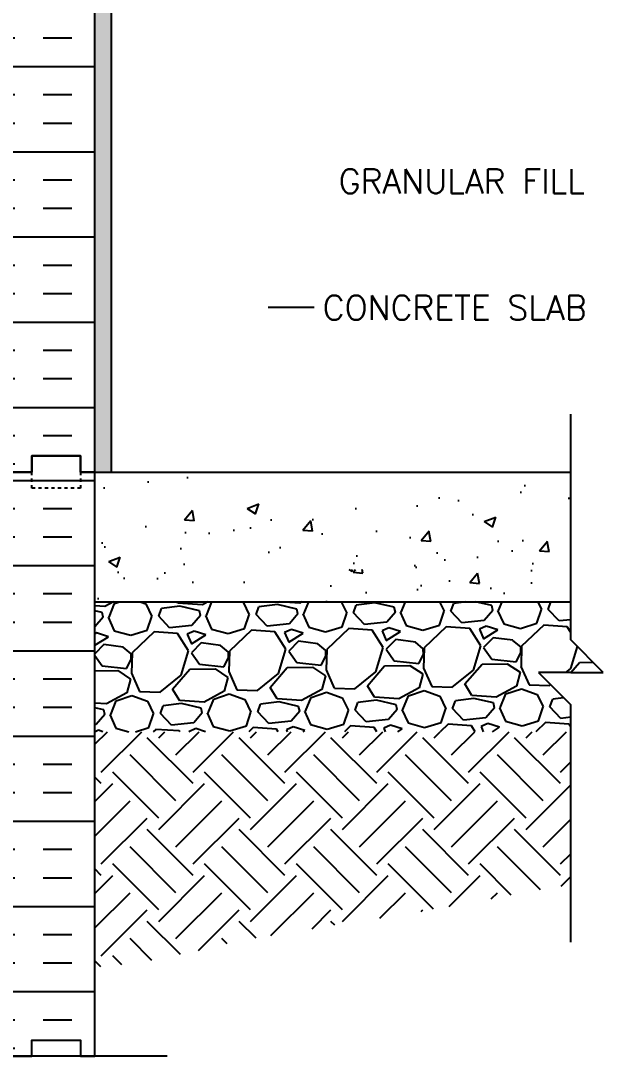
# Model space of a CAD drawing. Header units: inches. Extents: x 23 to 78, y 38.6 to 121.8.
# Drawn here: x 59.32 to 77.26, y 66.78 to 98.69 of the extents above; entities that cross this region are included whole.
import ezdxf
from ezdxf.enums import TextEntityAlignment as Align

# ---------------------------------------------------------------- set-up
doc = ezdxf.new("R2010")
doc.units = ezdxf.units.IN
doc.header["$MEASUREMENT"] = 0
doc.linetypes.add('DASHED2', pattern=[0.375, 0.25, -0.125])
for name, color, linetype in [('HATCH', 12, 'Continuous'), ('line25', 2, 'Continuous'), ('LINE50', 5, 'Continuous'), ('LINE9', 9, 'Continuous'), ('TEXT', 4, 'Continuous')]:
    doc.layers.add(name, color=color, linetype=linetype)
doc.styles.add('ROMANS', font='romans.shx', dxfattribs={"height": 1.125})
pattern_1 = [(50, (86.563, 46.899), (3.5863, -0.31376), [0.375, -4.125]), (355, (86.563, 46.899), (-0.69376, 3.76096), [0.3, -3.3]), (100.451, (86.8618, 46.873), (2.89255, 3.4472), [0.3187, -3.5057]), (46.184, (86.563, 47.899), (5.3362, -0.8276), [0.5625, -6.1875]), (96.636, (87.0076, 47.83), (4.6733, 4.8706), [0.47805, -5.25856]), (351.184, (86.563, 47.899), (4.6733, 4.8706), [0.45, -4.95]), (21, (87.063, 47.649), (2.98454, -2.0131), [0.375, -4.125]), (326, (87.063, 47.649), (1.21658, 3.62575), [0.3, -3.3]), (71.451, (87.3116, 47.4813), (4.2011, 1.61265), [0.3187, -3.5057]), (37.5, (86.5629, 46.8991), (0.0608, 1.66447), [0, -3.26, 0, -3.35, 0, -3.3125]), (7.5, (86.563, 46.8991), (1.31535, 1.97206), [0, -1.91, 0, -3.185, 0, -1.2625]), (327.5, (85.4479, 46.8991), (2.669112, -0.112774), [0, -1.25, 0, -3.9, 0, -5.175]), (317.5, (84.948, 46.899), (2.91593, 0.50052), [0, -1.625, 0, -2.59, 0, -3.675])]

msp = doc.modelspace()

# ---------------------------------------------------------------- hatches: boundary and pattern name
h = msp.add_hatch()
h.set_pattern_fill('AR-CONC', color=12, scale=0.02, style=0)
h.set_pattern_definition([(50, (-1178.038, -22.2838), (3.6436934, -0.318782), [0.381, -4.191]), (355, (-1178.038, -22.2838), (-0.704857, 3.821133), [0.3048, -3.3528]), (100.451, (-1177.7343, -22.3104), (2.93885, 3.502334), [0.3238, -3.5618]), (46.1842, (-1178.038, -21.268), (5.421581, -0.840847), [0.5715, -6.2865]), (96.6356, (-1177.586, -21.338), (4.748085, 4.948511), [0.4857, -5.3427]), (351.184, (-1178.038, -21.268), (4.748092, 4.948502), [0.4572, -5.0292]), (21, (-1177.53, -21.5218), (3.0322976, -2.0453104), [0.381, -4.191]), (326, (-1177.53, -21.5218), (1.236041, 3.683759), [0.3048, -3.3528]), (71.4514, (-1177.2773, -21.6922), (4.26833, 1.638457), [0.3238, -3.5618]), (37.5, (-1178.038, -22.2838), (0.061772, 1.6911008), [0, -3.31216, 0, -3.4036, 0, -3.3655]), (7.5, (-1178.038, -22.2838), (1.3363933, 2.0036115), [0, -1.94056, 0, -3.23596, 0, -1.2827]), (327.5, (-1179.1708, -22.2838), (2.7118119, -0.1145749), [0, -1.27, 0, -3.9624, 0, -5.2578]), (317.5, (-1179.6788, -22.2838), (2.9625836, 0.50853), [0, -1.651, 0, -2.63144, 0, -3.7338])])
h.paths.add_polyline_path([(62.937, 84.781), (62.937, 82.039), (62.937, 81.781), (76.264, 81.781), (76.264, 84.781)])
h.paths.add_polyline_path([(62.937, 84.781), (61.604, 84.781), (61.604, 81.781), (62.937, 81.781), (62.937, 82.039)])
h = msp.add_hatch()
h.set_pattern_fill('AR-CONC', color=12, scale=0.5, style=0)
h.set_pattern_definition(pattern_1)
h.paths.add_polyline_path([(62.937, 81.781), (62.937, 80.781), (76.264, 80.781), (76.264, 81.781)])
at = {"layer": 'HATCH'}
h = msp.add_hatch(dxfattribs=at)
h.set_pattern_fill('AR-SAND', color=256, scale=0.25, style=0)
h.set_pattern_definition([(37.5, (86.56292, 46.8991), (-0.0157483, 0.481706), [0, -0.38, 0, -0.425, 0, -0.40625]), (7.5, (86.5629, 46.8991), (0.442444, 0.7055365), [0, -0.205, 0, -0.3425, 0, -0.13125]), (327.5, (86.25542, 46.8991), (0.7785355, 0.0014148), [0, -0.125, 0, -0.45, 0, -0.5875]), (317.5, (86.2554, 46.8991), (0.7515317, 0.219419), [0, -0.0625, 0, -0.295, 0, -0.3375])])
h.paths.add_polyline_path([(62.104, 120.781), (61.604, 120.781), (61.604, 102.781), (61.604, 84.781), (62.104, 84.781)])
h = msp.add_hatch(dxfattribs=at)
h.set_pattern_fill('INSUL', color=256, scale=7, style=0)
h.set_pattern_definition([(180, (2985.14, -312.228), (0, 2.625), []), (180, (2985.14, -311.353), (0, 2.625), [0.875, -0.875]), (180, (2985.14, -310.478), (0, 2.625), [0.875, -0.875])])
h.paths.add_polyline_path([(61.604, 84.781), (61.166, 84.781), (61.166, 85.281), (59.666, 85.281), (59.666, 84.781), (58.979, 84.781), (58.979, 102.781), (59.666, 102.781), (59.666, 103.281), (61.166, 103.281), (61.166, 102.781), (61.604, 102.781)])
h = msp.add_hatch(dxfattribs=at)
h.set_pattern_fill('INSUL', color=256, scale=7, style=0)
h.set_pattern_definition([(180, (2985.14, -330.228), (0, 2.625), []), (180, (2985.14, -329.353), (0, 2.625), [0.875, -0.875]), (180, (2985.14, -328.478), (0, 2.625), [0.875, -0.875])])
h.paths.add_polyline_path([(61.604, 66.781), (61.166, 66.781), (61.166, 67.281), (59.666, 67.281), (59.666, 66.781), (58.979, 66.781), (58.979, 84.781), (59.666, 84.781), (59.666, 85.281), (61.166, 85.281), (61.166, 84.781), (61.604, 84.781)])
h = msp.add_hatch(dxfattribs=at)
h.set_pattern_fill('AR-CONC', color=256, scale=0.5, style=0)
h.set_pattern_definition(pattern_1)
h.paths.add_polyline_path([(62.937, 81.781), (61.604, 81.781), (61.604, 80.781), (62.937, 80.781)])

# ---------------------------------------------------------------- linework, layer by layer
for p, q in [((62.18, 80.781), (61.917, 80.638)), ((62.042, 80.31), (62.215, 80.733)), ((62.215, 80.733), (62.361, 80.781)), ((63.001, 80.781), (63.175, 80.72)), ((63.175, 80.72), (63.362, 80.333)), ((64.166, 80.737), (64.138, 80.781)), ((64.916, 80.69), (64.165, 80.737)), ((65.084, 80.781), (64.916, 80.69)), ((65.042, 80.362), (65.213, 80.781)), ((66.148, 80.781), (66.175, 80.772)), ((66.175, 80.772), (66.362, 80.385)), ((67.916, 80.743), (67.296, 80.781)), ((67.987, 80.781), (67.916, 80.742)), ((68.041, 80.415), (68.191, 80.781)), ((69.195, 80.781), (69.361, 80.438)), ((70.226, 80.753), (69.657, 80.683)), ((70.828, 80.613), (70.226, 80.753)), ((71.041, 80.467), (71.169, 80.781)), ((72.22, 80.781), (72.361, 80.49)), ((72.571, 80.494), (72.657, 80.735)), ((73.034, 80.781), (72.657, 80.735)), ((73.828, 80.666), (73.328, 80.781)), ((74.04, 80.519), (74.147, 80.781)), ((75.245, 80.781), (75.36, 80.542)), ((75.57, 80.546), (75.654, 80.781)), ((61.917, 80.638), (61.604, 80.658)), ((61.83, 80.456), (61.604, 80.509)), ((61.862, 80.307), (61.83, 80.456)), ((63.572, 80.337), (63.658, 80.578)), ((64.227, 80.648), (63.658, 80.578)), ((64.829, 80.509), (64.227, 80.648)), ((64.862, 80.359), (64.829, 80.508)), ((66.572, 80.389), (66.657, 80.631)), ((67.226, 80.7), (66.658, 80.63)), ((67.829, 80.561), (67.226, 80.7)), ((67.861, 80.411), (67.597, 80.107)), ((67.861, 80.411), (67.829, 80.561)), ((68.011, 80.414), (68.199, 79.997)), ((69.219, 80.015), (69.361, 80.438)), ((69.571, 80.441), (69.657, 80.683)), ((69.907, 80.088), (69.571, 80.442)), ((70.861, 80.464), (70.596, 80.159)), ((70.861, 80.464), (70.828, 80.613)), ((71.011, 80.466), (71.198, 80.05)), ((72.218, 80.068), (72.361, 80.49)), ((72.907, 80.14), (72.571, 80.494)), ((73.861, 80.516), (73.596, 80.212)), ((73.861, 80.516), (73.828, 80.665)), ((74.01, 80.519), (74.198, 80.102)), ((75.218, 80.12), (75.36, 80.542)), ((75.906, 80.192), (75.57, 80.547)), ((61.862, 80.307), (61.604, 80.009)), ((62.012, 80.309), (62.2, 79.893)), ((63.219, 79.91), (63.362, 80.333)), ((63.908, 79.983), (63.572, 80.337)), ((64.862, 80.359), (64.597, 80.054)), ((65.012, 80.362), (65.199, 79.945)), ((66.219, 79.963), (66.362, 80.385)), ((66.908, 80.035), (66.572, 80.389)), ((67.597, 80.107), (66.908, 80.035)), ((70.596, 80.159), (69.907, 80.087)), ((73.596, 80.212), (72.907, 80.14)), ((74.198, 80.102), (74.71, 79.961)), ((74.71, 79.961), (75.218, 80.12)), ((76.264, 80.229), (75.906, 80.192)), ((61.661, 79.823), (61.604, 79.797)), ((62.023, 79.709), (61.661, 79.823)), ((62.2, 79.892), (62.712, 79.751)), ((62.712, 79.751), (63.22, 79.91)), ((63.431, 79.854), (62.752, 79.212)), ((64.152, 79.806), (63.431, 79.854)), ((64.597, 80.054), (63.908, 79.982)), ((64.491, 79.273), (64.152, 79.807)), ((64.66, 79.875), (64.452, 79.782)), ((64.452, 79.782), (64.577, 79.484)), ((64.577, 79.484), (65.022, 79.762)), ((65.022, 79.762), (64.66, 79.876)), ((65.199, 79.945), (65.712, 79.804)), ((65.712, 79.804), (66.219, 79.963)), ((66.43, 79.906), (65.751, 79.264)), ((67.151, 79.859), (66.43, 79.906)), ((67.491, 79.325), (67.151, 79.859)), ((67.66, 79.928), (67.451, 79.834)), ((67.451, 79.834), (67.577, 79.536)), ((67.577, 79.536), (68.022, 79.814)), ((68.022, 79.814), (67.66, 79.928)), ((68.199, 79.997), (68.711, 79.856)), ((68.711, 79.856), (69.219, 80.015)), ((69.43, 79.959), (68.751, 79.317)), ((70.151, 79.911), (69.43, 79.959)), ((70.49, 79.377), (70.151, 79.911)), ((70.659, 79.98), (70.451, 79.887)), ((70.451, 79.887), (70.576, 79.589)), ((70.576, 79.589), (71.021, 79.867)), ((71.022, 79.867), (70.659, 79.98)), ((71.198, 80.05), (71.711, 79.908)), ((71.711, 79.908), (72.218, 80.067)), ((72.429, 80.011), (71.75, 79.369)), ((73.15, 79.964), (72.429, 80.011)), ((73.49, 79.43), (73.15, 79.964)), ((73.659, 80.033), (73.451, 79.939)), ((73.451, 79.939), (73.576, 79.641)), ((73.576, 79.641), (74.021, 79.919)), ((74.021, 79.919), (73.659, 80.033)), ((75.429, 80.063), (74.75, 79.421)), ((76.15, 80.016), (75.429, 80.063)), ((76.264, 79.837), (76.15, 80.016)), ((61.604, 79.448), (62.023, 79.709)), ((61.877, 79.467), (61.604, 79.184)), ((62.479, 79.387), (61.877, 79.467)), ((64.877, 79.519), (64.582, 79.214)), ((65.478, 79.44), (64.877, 79.519)), ((67.876, 79.572), (67.581, 79.266)), ((68.478, 79.492), (67.876, 79.572)), ((68.722, 79.286), (68.478, 79.492)), ((70.876, 79.624), (70.581, 79.319)), ((71.477, 79.544), (70.876, 79.624)), ((71.721, 79.338), (71.477, 79.544)), ((73.875, 79.676), (73.58, 79.371)), ((74.477, 79.597), (73.875, 79.676)), ((74.721, 79.391), (74.477, 79.596)), ((61.604, 79.131), (61.829, 78.806)), ((62.722, 79.181), (62.479, 79.387)), ((62.725, 79.002), (62.722, 79.182)), ((62.752, 79.212), (62.733, 78.582)), ((64.264, 78.518), (64.491, 79.272)), ((64.582, 79.214), (64.828, 78.858)), ((65.722, 79.234), (65.478, 79.439)), ((65.725, 79.054), (65.722, 79.234)), ((65.751, 79.265), (65.732, 78.634)), ((67.264, 78.571), (67.49, 79.325)), ((67.581, 79.266), (67.828, 78.911)), ((68.724, 79.106), (68.721, 79.286)), ((68.751, 79.317), (68.732, 78.686)), ((70.263, 78.623), (70.49, 79.377)), ((70.581, 79.319), (70.827, 78.963)), ((71.579, 78.886), (71.724, 79.159)), ((71.724, 79.159), (71.721, 79.339)), ((71.75, 79.369), (71.731, 78.739)), ((73.263, 78.675), (73.489, 79.429)), ((73.58, 79.371), (73.827, 79.015)), ((74.578, 78.938), (74.724, 79.211)), ((74.723, 79.211), (74.72, 79.391)), ((74.75, 79.422), (74.731, 78.791)), ((76.262, 78.728), (76.466, 79.406)), ((61.829, 78.806), (62.58, 78.729)), ((62.58, 78.729), (62.725, 79.002)), ((64.828, 78.858), (65.58, 78.781)), ((65.58, 78.781), (65.725, 79.054)), ((67.828, 78.911), (68.579, 78.834)), ((68.579, 78.834), (68.724, 79.106)), ((70, 78.198), (70.53, 78.808)), ((70.53, 78.808), (71.31, 78.821)), ((70.827, 78.963), (71.579, 78.886)), ((71.31, 78.822), (71.704, 78.559)), ((73, 78.251), (73.529, 78.86)), ((73.529, 78.86), (74.309, 78.874)), ((73.827, 79.015), (74.578, 78.938)), ((74.309, 78.874), (74.704, 78.611)), ((76.264, 78.608), (76.529, 78.913)), ((76.529, 78.912), (76.952, 78.92)), ((61.604, 78.652), (62.311, 78.664)), ((62.311, 78.665), (62.706, 78.401)), ((62.732, 78.582), (62.982, 78.016)), ((63.613, 77.997), (64.264, 78.518)), ((64.001, 78.094), (64.531, 78.703)), ((64.531, 78.703), (65.311, 78.717)), ((65.311, 78.717), (65.705, 78.454)), ((65.732, 78.634), (65.982, 78.069)), ((66.613, 78.049), (67.264, 78.571)), ((67.001, 78.146), (67.53, 78.755)), ((67.53, 78.755), (68.31, 78.769)), ((68.31, 78.769), (68.705, 78.506)), ((68.705, 78.506), (68.592, 78.084)), ((68.731, 78.687), (68.981, 78.121)), ((69.612, 78.102), (70.263, 78.623)), ((71.704, 78.558), (71.592, 78.136)), ((71.731, 78.739), (71.981, 78.173)), ((72.612, 78.154), (73.263, 78.675)), ((74.704, 78.611), (74.591, 78.189)), ((74.73, 78.792), (74.98, 78.226)), ((76.113, 78.608), (76.262, 78.728)), ((62.706, 78.401), (62.593, 77.979)), ((65.705, 78.454), (65.593, 78.031)), ((70.217, 77.842), (70.001, 78.198)), ((71.981, 78.173), (72.612, 78.154)), ((73.217, 77.894), (73, 78.251)), ((74.591, 78.189), (73.967, 77.848)), ((74.981, 78.225), (75.611, 78.206)), ((75.611, 78.206), (75.641, 78.231)), ((62.593, 77.979), (61.969, 77.638)), ((62.267, 77.733), (62.745, 77.892)), ((62.745, 77.892), (63.228, 77.72)), ((62.982, 78.016), (63.613, 77.997)), ((64.218, 77.737), (64.002, 78.094)), ((65.593, 78.031), (64.969, 77.69)), ((65.267, 77.786), (65.744, 77.944)), ((65.744, 77.944), (66.227, 77.773)), ((65.982, 78.068), (66.612, 78.049)), ((67.217, 77.79), (67.001, 78.146)), ((68.592, 78.084), (67.968, 77.743)), ((68.266, 77.838), (68.744, 77.996)), ((68.744, 77.996), (69.227, 77.825)), ((68.982, 78.121), (69.612, 78.102)), ((71.592, 78.136), (70.968, 77.795)), ((71.093, 77.467), (71.266, 77.89)), ((71.266, 77.89), (71.743, 78.049)), ((71.743, 78.049), (72.226, 77.877)), ((72.226, 77.877), (72.413, 77.49)), ((73.967, 77.848), (73.216, 77.895)), ((74.093, 77.52), (74.265, 77.943)), ((74.266, 77.943), (74.743, 78.101)), ((74.743, 78.101), (75.226, 77.93)), ((75.226, 77.93), (75.413, 77.543)), ((61.969, 77.638), (61.604, 77.661)), ((62.095, 77.31), (62.267, 77.733)), ((63.228, 77.72), (63.415, 77.333)), ((63.624, 77.337), (63.71, 77.579)), ((64.279, 77.648), (63.71, 77.578)), ((64.968, 77.691), (64.218, 77.738)), ((64.882, 77.509), (64.279, 77.649)), ((65.094, 77.363), (65.267, 77.786)), ((66.227, 77.772), (66.414, 77.386)), ((66.624, 77.389), (66.71, 77.631)), ((67.279, 77.701), (66.71, 77.631)), ((67.968, 77.743), (67.217, 77.79)), ((67.881, 77.561), (67.279, 77.701)), ((67.914, 77.412), (67.881, 77.561)), ((68.094, 77.415), (68.266, 77.838)), ((69.227, 77.825), (69.414, 77.438)), ((69.624, 77.442), (69.709, 77.683)), ((70.278, 77.753), (69.709, 77.683)), ((70.968, 77.796), (70.217, 77.842)), ((70.881, 77.614), (70.278, 77.753)), ((70.913, 77.464), (70.881, 77.614)), ((72.623, 77.494), (72.709, 77.736)), ((73.278, 77.805), (72.709, 77.735)), ((73.88, 77.666), (73.278, 77.806)), ((73.913, 77.516), (73.88, 77.666)), ((75.27, 77.12), (75.413, 77.543)), ((75.623, 77.547), (75.708, 77.788)), ((75.959, 77.193), (75.623, 77.547)), ((76.043, 77.829), (75.709, 77.788)), ((61.882, 77.457), (61.604, 77.521)), ((61.915, 77.307), (61.65, 77.003)), ((61.915, 77.307), (61.882, 77.457)), ((62.065, 77.31), (62.252, 76.893)), ((63.272, 76.911), (63.414, 77.333)), ((63.961, 76.983), (63.624, 77.337)), ((64.914, 77.36), (64.65, 77.055)), ((64.914, 77.359), (64.882, 77.509)), ((65.064, 77.362), (65.251, 76.945)), ((66.271, 76.963), (66.414, 77.386)), ((66.96, 77.036), (66.624, 77.39)), ((67.914, 77.412), (67.649, 77.107)), ((68.064, 77.415), (68.251, 76.998)), ((69.271, 77.016), (69.414, 77.438)), ((69.96, 77.088), (69.624, 77.442)), ((70.913, 77.464), (70.649, 77.16)), ((71.063, 77.467), (71.251, 77.05)), ((72.27, 77.068), (72.413, 77.491)), ((72.959, 77.14), (72.623, 77.495)), ((73.648, 77.212), (72.959, 77.14)), ((73.913, 77.517), (73.648, 77.212)), ((74.063, 77.519), (74.25, 77.102)), ((76.264, 77.224), (75.959, 77.192)), ((61.65, 77.003), (61.604, 76.998)), ((62.252, 76.893), (62.657, 76.781)), ((62.859, 76.781), (63.272, 76.911)), ((64.649, 77.055), (63.961, 76.983)), ((65.251, 76.945), (65.764, 76.804)), ((65.764, 76.804), (66.271, 76.963)), ((66.482, 76.907), (66.35, 76.781)), ((67.203, 76.859), (66.482, 76.907)), ((67.649, 77.107), (66.96, 77.035)), ((67.712, 76.928), (67.504, 76.835)), ((68.074, 76.815), (67.712, 76.928)), ((68.251, 76.998), (68.764, 76.857)), ((68.764, 76.857), (69.271, 77.015)), ((69.482, 76.959), (69.294, 76.781)), ((70.203, 76.912), (69.482, 76.959)), ((70.649, 77.16), (69.96, 77.088)), ((70.286, 76.781), (70.203, 76.912)), ((70.712, 76.981), (70.503, 76.887)), ((71.074, 76.867), (70.712, 76.981)), ((71.251, 77.05), (71.763, 76.909)), ((71.763, 76.909), (72.271, 77.068)), ((72.482, 77.012), (72.238, 76.781)), ((73.202, 76.964), (72.482, 77.011)), ((73.319, 76.781), (73.203, 76.964)), ((73.711, 77.033), (73.503, 76.939)), ((73.503, 76.939), (73.569, 76.781)), ((74.073, 76.919), (73.711, 77.033)), ((73.852, 76.781), (74.073, 76.919)), ((74.25, 77.102), (74.763, 76.961)), ((74.763, 76.961), (75.27, 77.12)), ((75.481, 77.064), (75.182, 76.781)), ((76.202, 77.016), (75.481, 77.064)), ((76.264, 76.919), (76.202, 77.017)), ((61.604, 76.394), (61.991, 76.781)), ((61.713, 76.824), (61.619, 76.781)), ((61.847, 76.781), (61.713, 76.824)), ((61.805, 75.534), (63.052, 76.781)), ((64.633, 75.181), (63.219, 76.595)), ((63.483, 76.854), (63.406, 76.781)), ((64.204, 76.807), (63.483, 76.854)), ((63.572, 76.595), (63.759, 76.781)), ((64.103, 76.064), (64.82, 76.781)), ((64.22, 76.781), (64.204, 76.807)), ((64.713, 76.876), (64.504, 76.782)), ((64.504, 76.782), (64.505, 76.781)), ((64.633, 75.534), (65.88, 76.781)), ((65.014, 76.781), (64.713, 76.876)), ((67.461, 75.181), (66.047, 76.595)), ((66.401, 76.595), (66.587, 76.781)), ((66.931, 76.064), (67.648, 76.781)), ((67.253, 76.781), (67.204, 76.86)), ((67.461, 75.534), (68.709, 76.781)), ((67.504, 76.835), (67.526, 76.781)), ((68.021, 76.781), (68.074, 76.815)), ((70.29, 75.181), (68.876, 76.595)), ((69.229, 76.595), (69.416, 76.781)), ((69.76, 76.064), (70.477, 76.781)), ((70.29, 75.534), (71.537, 76.781)), ((70.503, 76.887), (70.548, 76.781)), ((70.937, 76.781), (71.074, 76.867)), ((73.118, 75.181), (71.704, 76.595)), ((72.058, 76.595), (72.244, 76.781)), ((72.588, 76.064), (73.305, 76.781)), ((73.118, 75.534), (74.366, 76.781)), ((75.947, 75.181), (74.532, 76.595)), ((74.886, 76.595), (75.073, 76.781)), ((75.416, 76.064), (76.133, 76.781)), ((64.103, 74.65), (62.688, 76.064)), ((66.931, 74.65), (65.517, 76.064)), ((69.76, 74.65), (68.345, 76.064)), ((72.588, 74.65), (71.174, 76.064)), ((75.416, 74.65), (74.002, 76.064)), ((75.947, 75.534), (76.264, 75.852)), ((61.805, 75.181), (61.604, 75.382)), ((63.572, 74.12), (62.158, 75.534)), ((66.401, 74.12), (64.987, 75.534)), ((69.229, 74.12), (67.815, 75.534)), ((72.058, 74.12), (70.643, 75.534)), ((74.886, 74.12), (73.472, 75.534)), ((61.604, 74.626), (62.158, 75.181)), ((63.572, 73.766), (64.987, 75.181)), ((66.401, 73.766), (67.815, 75.181)), ((69.229, 73.766), (70.643, 75.181)), ((72.058, 73.766), (73.472, 75.181)), ((74.886, 73.766), (76.264, 75.144)), ((61.604, 73.565), (62.688, 74.65)), ((64.103, 73.236), (65.517, 74.65)), ((66.931, 73.236), (68.345, 74.65)), ((69.76, 73.236), (71.174, 74.65)), ((72.588, 73.236), (74.002, 74.65)), ((61.805, 72.706), (63.219, 74.12)), ((64.633, 72.706), (66.047, 74.12)), ((67.461, 72.706), (68.876, 74.12)), ((70.29, 72.706), (71.704, 74.12)), ((73.118, 72.706), (74.532, 74.12)), ((75.416, 73.236), (76.264, 74.084)), ((64.633, 72.352), (63.219, 73.766)), ((67.461, 72.352), (66.047, 73.766)), ((70.29, 72.352), (68.876, 73.766)), ((73.118, 72.352), (71.704, 73.766)), ((75.947, 72.352), (74.532, 73.766)), ((64.103, 71.822), (62.688, 73.236)), ((66.931, 71.822), (65.517, 73.236)), ((69.76, 71.822), (68.345, 73.236)), ((72.588, 71.822), (71.174, 73.236)), ((75.33, 71.908), (74.002, 73.236)), ((75.947, 72.706), (76.264, 73.023)), ((61.805, 72.352), (61.604, 72.553)), ((63.572, 71.291), (62.158, 72.706)), ((66.401, 71.291), (64.987, 72.706)), ((69.229, 71.291), (67.815, 72.706)), ((72.04, 71.309), (70.643, 72.706)), ((74.432, 71.745), (73.472, 72.706)), ((61.604, 71.798), (62.158, 72.352)), ((63.572, 70.938), (64.987, 72.352)), ((66.401, 70.938), (67.815, 72.352)), ((69.229, 70.938), (70.643, 72.352)), ((72.513, 71.394), (73.472, 72.352)), ((75.971, 72.023), (76.264, 72.316)), ((61.604, 70.737), (62.688, 71.822)), ((64.103, 70.408), (65.517, 71.822)), ((67.022, 70.498), (68.345, 71.822)), ((70.386, 71.034), (71.174, 71.822)), ((73.812, 71.632), (74.002, 71.822)), ((61.805, 69.877), (63.219, 71.291)), ((64.796, 70.041), (66.047, 71.291)), ((68.294, 70.71), (68.876, 71.291)), ((71.654, 71.241), (71.704, 71.291)), ((64.244, 69.913), (63.219, 70.938)), ((66.569, 70.416), (66.047, 70.938)), ((68.994, 70.819), (68.876, 70.938)), ((63.363, 69.733), (62.688, 70.408)), ((65.683, 70.241), (65.517, 70.408)), ((62.437, 69.598), (62.158, 69.877)), ((61.791, 69.537), (61.604, 69.725))]:
    msp.add_line(p, q, dxfattribs=at)
at = {"layer": 'line25'}
msp.add_line((61.604, 80.781), (76.264, 80.781), dxfattribs=at)
at = {"layer": 'LINE50'}
for p, q in [((61.604, 84.781), (61.604, 102.781)), ((61.604, 66.781), (61.604, 84.781)), ((61.604, 84.781), (76.264, 84.781)), ((61.604, 80.781), (76.264, 80.781)), ((61.604, 80.781), (76.264, 80.781))]:
    msp.add_line(p, q, dxfattribs=at)
for points in [[(61.604, 84.781), (61.166, 84.781), (61.166, 85.281), (59.666, 85.281), (59.666, 84.781), (58.979, 84.781)], [(58.979, 84.781), (59.666, 84.781), (59.666, 85.281), (61.166, 85.281), (61.166, 84.781), (61.604, 84.781)], [(58.979, 66.781), (59.666, 66.781), (59.666, 67.281), (61.166, 67.281), (61.166, 66.781), (61.604, 66.781)]]:
    msp.add_lwpolyline(points, dxfattribs=at)
at = {"layer": 'LINE9'}
for p, q in [((62.104, 120.781), (62.104, 84.781)), ((76.264, 79.608), (76.264, 86.565)), ((77.264, 78.608), (76.264, 79.608)), ((76.264, 78.608), (75.264, 78.608)), ((75.264, 78.608), (76.264, 77.608)), ((76.264, 78.608), (77.264, 78.608)), ((76.264, 70.295), (76.264, 77.608)), ((63.829, 66.781), (54.885, 66.781))]:
    msp.add_line(p, q, dxfattribs=at)
at = {"layer": 'LINE9', "linetype": 'DASHED2', "ltscale": 0.15}
msp.add_lwpolyline([(61.166, 84.781), (61.166, 84.781), (61.166, 84.281), (59.666, 84.281), (59.666, 84.781), (59.666, 84.781)], dxfattribs=at)
at = {"layer": 'TEXT'}
msp.add_line((68.356, 89.845), (66.946, 89.845), dxfattribs=at)
for points in [[(64.608, 78.387, 0, 0.36, 0), (64.608, 79.467, 0, 0, 0), (64.608, 93.797, 0, 0, 0), (69.144, 93.797, 0, 0, 0)], [(66.946, 82.554, 0, 0.36, 0), (66.946, 83.634, 0, 0, 0), (66.946, 89.845, 0, 0, 0)]]:
    msp.add_lwpolyline(points, format="xyseb", dxfattribs=at)

# ---------------------------------------------------------------- texts
at = {"layer": 'TEXT', "style": 'ROMANS'}
for s, p in [(' GRANULAR FILL', (68.601, 93.741)), (' CONCRETE SLAB', (68.109, 89.845))]:
    msp.add_text(s, height=0.75, dxfattribs=at).set_placement(p, align=Align.MIDDLE_LEFT)

doc.saveas('drawing.dxf')
